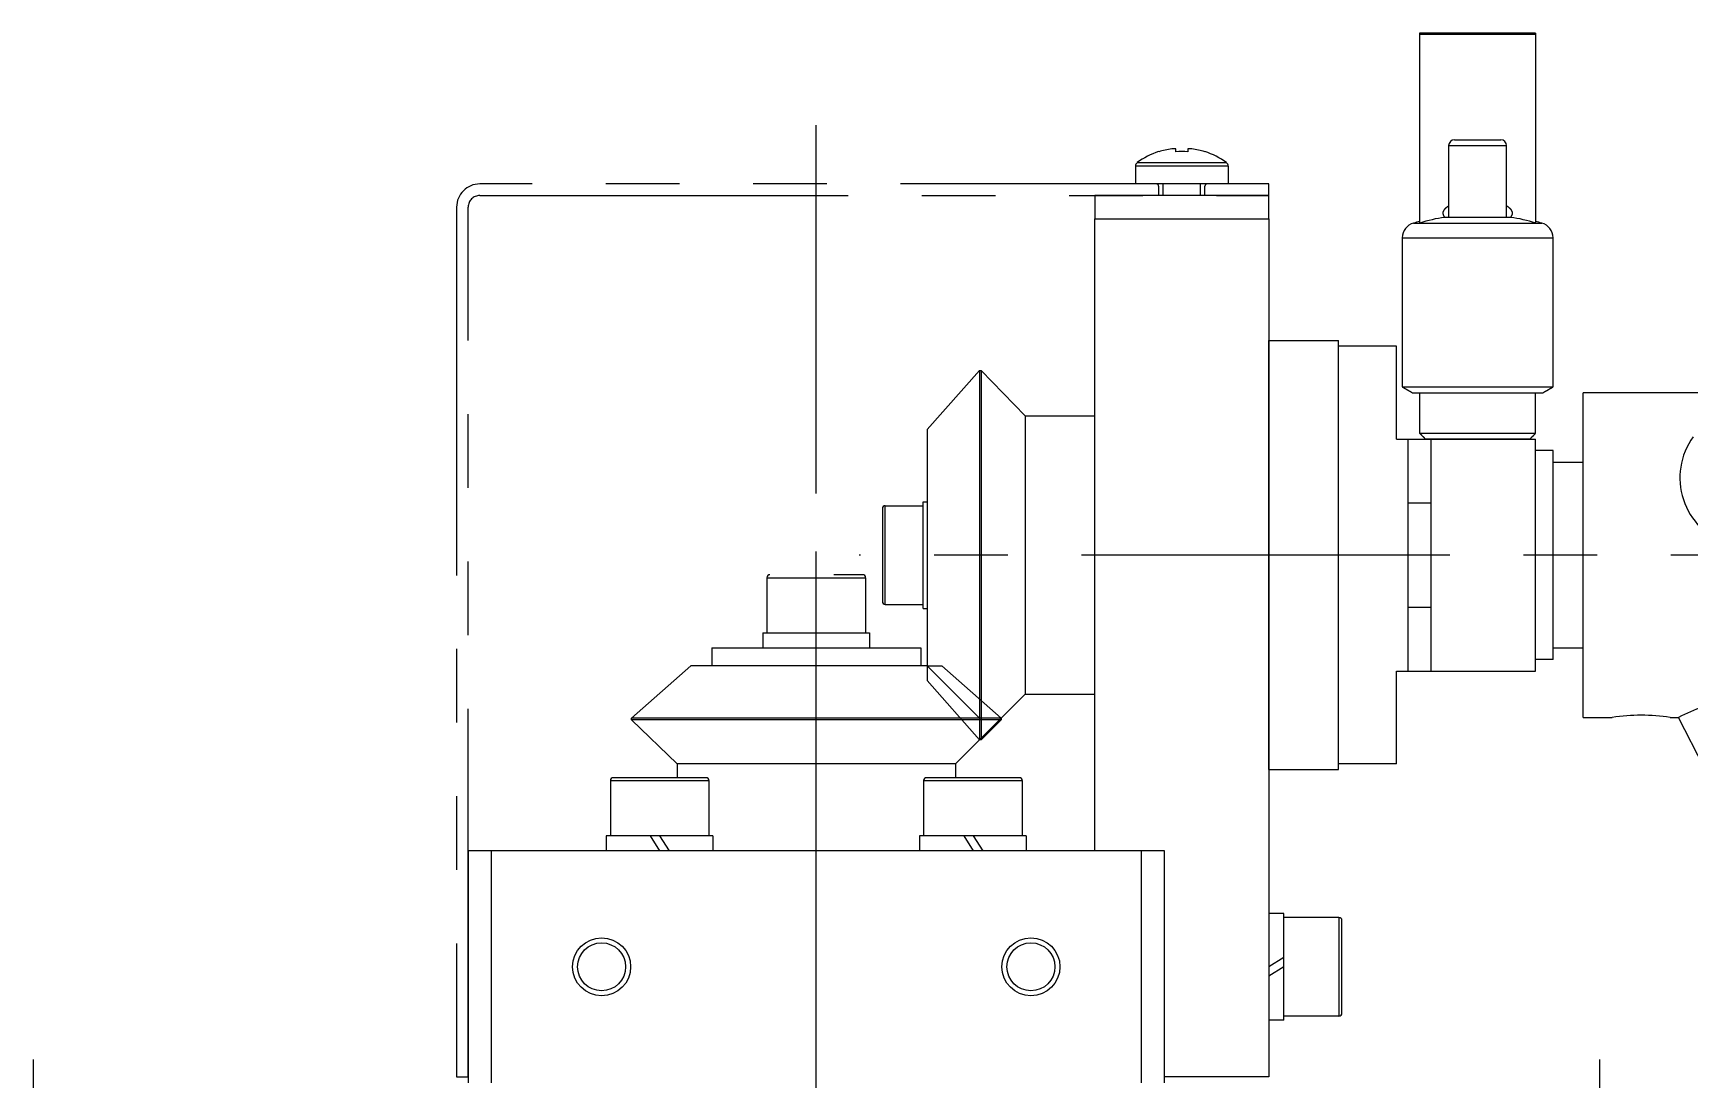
# Model space of a CAD drawing. Extents: x -60 to 500, y -16 to 599.
# Drawn here: x 279.4 to 422.2, y 230.2 to 320.5 of the extents above; entities that cross this region are included whole.
import ezdxf

# ---------------------------------------------------------------- set-up
doc = ezdxf.new("R2010")
doc.units = 0
for name, pattern in [('CENTER', [50.8, 31.75, -6.35, 6.35, -6.35]), ('DASHED', [19.05, 12.7, -6.35]), ('PHANTOM', [63.5, 31.75, -6.35, 6.35, -6.35, 6.35, -6.35])]:
    doc.linetypes.add(name, pattern=pattern)
doc.layers.get('0').update_dxf_attribs({"linetype": 'CONTINUOUS'})
doc.layers.add('CENTER', color=1, linetype='CENTER')
doc.layers.add('SCALE', color=7, linetype='CONTINUOUS')

msp = doc.modelspace()

# ---------------------------------------------------------------- linework, layer by layer
at = {"color": 7, "linetype": 'CONTINUOUS'}
for p, q in [((398.9, 320.5), (398.9, 320.38)), ((398.9, 320.38), (398.9, 304.12)), ((408.9, 320.38), (398.9, 320.38)), ((408.9, 320.5), (408.9, 320.38)), ((408.9, 320.38), (408.9, 304.12)), ((401.9, 311.3), (405.9, 311.3)), ((376.41, 310.29), (376.42, 310.27)), ((377.89, 310.52), (377.54, 310.52)), ((377.89, 310.27), (377.89, 310.52)), ((378.92, 310.52), (378.92, 310.27)), ((379.27, 310.52), (378.92, 310.52)), ((380.39, 310.27), (380.4, 310.29)), ((401.4, 310.8), (406.4, 310.8)), ((378.4, 309.04), (374.4, 309.04)), ((374.4, 309.04), (374.4, 307.5)), ((378.4, 309.33), (374.55, 309.33)), ((382.26, 309.33), (378.4, 309.33)), ((382.4, 309.04), (378.4, 309.04)), ((382.4, 309.04), (382.4, 307.5)), ((378.4, 307.5), (374.4, 307.5)), ((376.4, 307.3), (376.4, 306.5)), ((382.4, 307.5), (378.4, 307.5)), ((380.4, 306.5), (380.4, 307.3)), ((370.9, 306.5), (370.9, 304.5)), ((385.9, 306.5), (370.9, 306.5)), ((385.9, 304.5), (385.9, 306.5)), ((370.9, 304.5), (385.9, 304.5)), ((370.9, 250), (370.9, 304.5)), ((385.9, 304.5), (385.9, 230.5)), ((401.07, 304.62), (406.74, 304.62)), ((397.4, 302.86), (410.4, 302.86)), ((398.38, 304.12), (409.43, 304.12)), ((385.9, 257), (385.9, 294)), ((391.9, 257), (391.9, 294)), ((396.9, 293.5), (391.9, 293.5)), ((396.9, 285.5), (396.9, 293.5)), ((356.46, 286.32), (360.97, 291.42)), ((360.97, 291.42), (361.11, 291.42)), ((360.97, 291.42), (360.97, 275.5)), ((361.11, 291.42), (361.11, 275.5)), ((361.11, 291.42), (364.9, 287.5)), ((397.4, 290), (410.4, 290)), ((398.27, 289.5), (409.54, 289.5)), ((413, 261.5), (413, 289.5)), ((425.5, 289.5), (413, 289.5)), ((364.9, 287.5), (370.9, 287.5)), ((364.9, 287.5), (364.9, 275.5)), ((356.46, 286.32), (356.46, 275.5)), ((398.9, 286), (408.9, 286)), ((397.9, 265.5), (397.9, 285.5)), ((399.9, 265.5), (399.9, 285.5)), ((408.9, 265.5), (408.9, 285.5)), ((408.9, 266.5), (408.9, 284.5)), ((410.4, 284.5), (408.9, 284.5)), ((410.4, 266.5), (410.4, 284.5)), ((410.4, 283.5), (413, 283.5)), ((413, 267.5), (413, 283.5)), ((356.1, 280.1), (356.46, 280.1)), ((356.1, 270.9), (356.1, 280.1)), ((352.6, 279.5), (352.6, 271.5)), ((352.85, 279.75), (356.1, 279.75)), ((352.85, 271.25), (352.85, 279.75)), ((356.46, 275.5), (356.46, 265.94)), ((360.97, 275.5), (360.97, 259.57)), ((361.11, 275.5), (361.11, 259.57)), ((364.9, 275.5), (364.9, 263.5)), ((342.65, 273.55), (342.65, 268.8)), ((342.65, 273.55), (348.49, 273.55)), ((350.9, 273.8), (348.4, 273.8)), ((348.49, 273.55), (351.15, 273.55)), ((351.15, 273.55), (351.15, 268.8)), ((352.85, 271.25), (356.1, 271.25)), ((356.1, 270.9), (356.46, 270.9)), ((342.3, 268.8), (342.3, 267.5)), ((342.3, 268.8), (351.5, 268.8)), ((351.5, 268.8), (351.5, 267.5)), ((337.9, 267.5), (337.9, 265.94)), ((337.9, 267.5), (355.9, 267.5)), ((355.9, 267.5), (355.9, 265.94)), ((410.4, 267.5), (413, 267.5)), ((330.98, 261.43), (336.08, 265.94)), ((356.46, 265.94), (336.08, 265.94)), ((356.46, 265.94), (360.97, 261.43)), ((410.4, 266.5), (408.9, 266.5)), ((396.9, 257.5), (396.9, 265.5)), ((364.9, 263.5), (358.9, 257.5)), ((364.9, 263.5), (370.9, 263.5)), ((330.98, 261.29), (330.98, 261.43)), ((362.83, 261.43), (330.98, 261.43)), ((362.83, 261.43), (362.83, 261.29)), ((413, 261.5), (415.5, 261.5)), ((420.5, 261.5), (421.21, 261.5)), ((423.43, 257.17), (421.21, 261.5)), ((334.9, 257.5), (330.98, 261.29)), ((362.83, 261.29), (330.98, 261.29)), ((362.83, 261.29), (361.11, 259.57)), ((361.11, 259.57), (360.97, 259.57)), ((334.9, 257.5), (334.9, 256.3)), ((358.9, 257.5), (334.9, 257.5)), ((358.9, 257.5), (358.9, 256.3)), ((396.9, 257.5), (391.9, 257.5)), ((329.15, 256.05), (337.65, 256.05)), ((329.15, 256.05), (329.15, 251.3)), ((337.4, 256.3), (329.4, 256.3)), ((337.65, 256.05), (337.65, 251.3)), ((356.15, 256.05), (356.15, 251.3)), ((356.15, 256.05), (364.65, 256.05)), ((364.4, 256.3), (356.4, 256.3)), ((364.65, 256.05), (364.65, 251.3)), ((318.9, 250), (316.9, 250)), ((316.9, 250), (316.9, 230)), ((318.9, 230), (318.9, 250)), ((374.9, 250), (318.9, 250)), ((328.8, 251.3), (328.8, 250)), ((337.99, 251.3), (328.8, 251.3)), ((332.59, 251.3), (333.4, 250)), ((333.4, 251.3), (334.21, 250)), ((337.99, 251.3), (337.99, 250)), ((355.8, 251.3), (355.8, 250)), ((364.99, 251.3), (355.8, 251.3)), ((359.62, 251.3), (360.43, 250)), ((360.43, 251.3), (361.24, 250)), ((364.99, 251.3), (364.99, 250)), ((376.9, 250), (370.9, 250)), ((374.9, 250), (374.9, 230)), ((376.9, 230.5), (376.9, 250)), ((387.2, 244.6), (385.9, 244.6)), ((387.2, 235.4), (387.2, 244.6)), ((391.95, 244.25), (387.2, 244.25)), ((391.95, 244.25), (391.95, 240)), ((392.2, 240), (392.2, 244)), ((387.2, 240.81), (385.9, 240)), ((387.2, 240), (385.9, 239.19)), ((391.95, 240), (391.95, 235.75)), ((392.2, 236), (392.2, 240)), ((391.95, 235.75), (387.2, 235.75)), ((387.2, 235.4), (385.9, 235.4)), ((376.9, 230), (376.9, 230.5)), ((385.9, 230.5), (376.9, 230.5))]:
    msp.add_line(p, q, dxfattribs=at)
at = {"color": 3, "linetype": 'PHANTOM'}
for p, q in [((385.9, 307.5), (317.9, 307.5)), ((385.9, 306.5), (385.9, 307.5)), ((385.9, 306.5), (385.9, 307.5)), ((317.9, 306.5), (385.9, 306.5)), ((315.9, 305.5), (315.9, 230.5)), ((316.9, 230.5), (316.9, 305.5)), ((315.9, 230.5), (316.9, 230.5))]:
    msp.add_line(p, q, dxfattribs=at)
at = {"color": 3, "linetype": 'CONTINUOUS'}
for p, q in [((376.78, 307.5), (376.78, 306.5)), ((380.02, 306.5), (380.02, 307.5))]:
    msp.add_line(p, q, dxfattribs=at)
at = {"color": 7}
msp.add_line((408.4, 285.5), (399.4, 285.5), dxfattribs=at)
at = {"color": 3, "linetype": 'DASHED'}
for p, q in [((356.46, 265.94), (357.72, 265.94)), ((356.46, 265.94), (356.46, 264.68)), ((357.72, 265.94), (362.83, 261.43)), ((356.46, 264.68), (360.97, 259.58))]:
    msp.add_line(p, q, dxfattribs=at)
at = {"color": 7}
for points in [[(408.9, 320.5, 0), (408.74, 320.5, 0), (408.59, 320.5, 0), (408.43, 320.5, 0), (408.27, 320.5, 0), (408.11, 320.5, 0), (407.95, 320.5, 0), (407.79, 320.5, 0), (407.63, 320.5, 0), (407.47, 320.5, 0), (407.32, 320.5, 0), (407.16, 320.5, 0), (407, 320.5, 0), (406.84, 320.5, 0), (406.68, 320.5, 0), (406.52, 320.5, 0), (406.36, 320.5, 0), (406.21, 320.5, 0), (406.05, 320.5, 0), (405.89, 320.5, 0), (405.73, 320.5, 0), (405.57, 320.5, 0), (405.41, 320.5, 0), (405.25, 320.5, 0), (405.09, 320.5, 0), (404.94, 320.5, 0), (404.78, 320.5, 0), (404.62, 320.5, 0), (404.46, 320.5, 0), (404.3, 320.5, 0), (404.14, 320.5, 0), (403.98, 320.5, 0), (403.82, 320.5, 0), (403.67, 320.5, 0), (403.51, 320.5, 0), (403.35, 320.5, 0), (403.19, 320.5, 0), (403.03, 320.5, 0), (402.87, 320.5, 0), (402.71, 320.5, 0), (402.55, 320.5, 0), (402.4, 320.5, 0), (402.24, 320.5, 0), (402.08, 320.5, 0), (401.92, 320.5, 0), (401.76, 320.5, 0), (401.6, 320.5, 0), (401.44, 320.5, 0), (401.28, 320.5, 0), (401.13, 320.5, 0), (400.97, 320.5, 0), (400.81, 320.5, 0), (400.65, 320.5, 0), (400.49, 320.5, 0), (400.33, 320.5, 0), (400.17, 320.5, 0), (400.01, 320.5, 0), (399.86, 320.5, 0), (399.7, 320.5, 0), (399.54, 320.5, 0), (399.38, 320.5, 0), (399.22, 320.5, 0), (399.06, 320.5, 0), (398.9, 320.5, 0)], [(401.4, 310.8, 0), (401.4, 310.7, 0), (401.4, 310.6, 0), (401.4, 310.5, 0), (401.4, 310.41, 0), (401.4, 310.31, 0), (401.4, 310.21, 0), (401.4, 310.11, 0), (401.4, 310.01, 0), (401.4, 309.92, 0), (401.4, 309.82, 0), (401.4, 309.72, 0), (401.4, 309.62, 0), (401.4, 309.52, 0), (401.4, 309.43, 0), (401.4, 309.33, 0), (401.4, 309.23, 0), (401.4, 309.13, 0), (401.4, 309.03, 0), (401.4, 308.94, 0), (401.4, 308.84, 0), (401.4, 308.74, 0), (401.4, 308.64, 0), (401.4, 308.54, 0), (401.4, 308.45, 0), (401.4, 308.35, 0), (401.4, 308.25, 0), (401.4, 308.15, 0), (401.4, 308.05, 0), (401.4, 307.95, 0), (401.4, 307.86, 0), (401.4, 307.76, 0), (401.4, 307.66, 0), (401.4, 307.56, 0), (401.4, 307.46, 0), (401.4, 307.37, 0), (401.4, 307.27, 0), (401.4, 307.17, 0), (401.4, 307.07, 0), (401.4, 306.97, 0), (401.4, 306.88, 0), (401.4, 306.78, 0), (401.4, 306.68, 0), (401.4, 306.58, 0), (401.4, 306.48, 0), (401.4, 306.39, 0), (401.4, 306.29, 0), (401.4, 306.19, 0), (401.4, 306.09, 0), (401.4, 305.99, 0), (401.4, 305.9, 0), (401.4, 305.8, 0), (401.4, 305.7, 0), (401.4, 305.6, 0), (401.4, 305.5, 0), (401.4, 305.4, 0), (401.4, 305.31, 0), (401.4, 305.21, 0), (401.4, 305.11, 0), (401.4, 305.01, 0), (401.4, 304.91, 0), (401.4, 304.82, 0), (401.4, 304.72, 0), (401.4, 304.62, 0)], [(406.4, 304.62, 0), (406.4, 304.72, 0), (406.4, 304.82, 0), (406.4, 304.91, 0), (406.4, 305.01, 0), (406.4, 305.11, 0), (406.4, 305.21, 0), (406.4, 305.31, 0), (406.4, 305.4, 0), (406.4, 305.5, 0), (406.4, 305.6, 0), (406.4, 305.7, 0), (406.4, 305.8, 0), (406.4, 305.9, 0), (406.4, 305.99, 0), (406.4, 306.09, 0), (406.4, 306.19, 0), (406.4, 306.29, 0), (406.4, 306.39, 0), (406.4, 306.48, 0), (406.4, 306.58, 0), (406.4, 306.68, 0), (406.4, 306.78, 0), (406.4, 306.88, 0), (406.4, 306.97, 0), (406.4, 307.07, 0), (406.4, 307.17, 0), (406.4, 307.27, 0), (406.4, 307.37, 0), (406.4, 307.46, 0), (406.4, 307.56, 0), (406.4, 307.66, 0), (406.4, 307.76, 0), (406.4, 307.86, 0), (406.4, 307.95, 0), (406.4, 308.05, 0), (406.4, 308.15, 0), (406.4, 308.25, 0), (406.4, 308.35, 0), (406.4, 308.45, 0), (406.4, 308.54, 0), (406.4, 308.64, 0), (406.4, 308.74, 0), (406.4, 308.84, 0), (406.4, 308.94, 0), (406.4, 309.03, 0), (406.4, 309.13, 0), (406.4, 309.23, 0), (406.4, 309.33, 0), (406.4, 309.43, 0), (406.4, 309.52, 0), (406.4, 309.62, 0), (406.4, 309.72, 0), (406.4, 309.82, 0), (406.4, 309.92, 0), (406.4, 310.01, 0), (406.4, 310.11, 0), (406.4, 310.21, 0), (406.4, 310.31, 0), (406.4, 310.41, 0), (406.4, 310.5, 0), (406.4, 310.6, 0), (406.4, 310.7, 0), (406.4, 310.8, 0)], [(397.4, 302.86, 0), (397.4, 302.66, 0), (397.4, 302.45, 0), (397.4, 302.25, 0), (397.4, 302.04, 0), (397.4, 301.84, 0), (397.4, 301.64, 0), (397.4, 301.43, 0), (397.4, 301.23, 0), (397.4, 301.02, 0), (397.4, 300.82, 0), (397.4, 300.62, 0), (397.4, 300.41, 0), (397.4, 300.21, 0), (397.4, 300, 0), (397.4, 299.8, 0), (397.4, 299.59, 0), (397.4, 299.39, 0), (397.4, 299.19, 0), (397.4, 298.98, 0), (397.4, 298.78, 0), (397.4, 298.57, 0), (397.4, 298.37, 0), (397.4, 298.17, 0), (397.4, 297.96, 0), (397.4, 297.76, 0), (397.4, 297.55, 0), (397.4, 297.35, 0), (397.4, 297.14, 0), (397.4, 296.94, 0), (397.4, 296.74, 0), (397.4, 296.53, 0), (397.4, 296.33, 0), (397.4, 296.12, 0), (397.4, 295.92, 0), (397.4, 295.72, 0), (397.4, 295.51, 0), (397.4, 295.31, 0), (397.4, 295.1, 0), (397.4, 294.9, 0), (397.4, 294.69, 0), (397.4, 294.49, 0), (397.4, 294.29, 0), (397.4, 294.08, 0), (397.4, 293.88, 0), (397.4, 293.67, 0), (397.4, 293.47, 0), (397.4, 293.27, 0), (397.4, 293.06, 0), (397.4, 292.86, 0), (397.4, 292.65, 0), (397.4, 292.45, 0), (397.4, 292.24, 0), (397.4, 292.04, 0), (397.4, 291.84, 0), (397.4, 291.63, 0), (397.4, 291.43, 0), (397.4, 291.22, 0), (397.4, 291.02, 0), (397.4, 290.82, 0), (397.4, 290.61, 0), (397.4, 290.41, 0), (397.4, 290.2, 0), (397.4, 290, 0)], [(410.4, 290, 0), (410.4, 290.2, 0), (410.4, 290.41, 0), (410.4, 290.61, 0), (410.4, 290.82, 0), (410.4, 291.02, 0), (410.4, 291.22, 0), (410.4, 291.43, 0), (410.4, 291.63, 0), (410.4, 291.84, 0), (410.4, 292.04, 0), (410.4, 292.24, 0), (410.4, 292.45, 0), (410.4, 292.65, 0), (410.4, 292.86, 0), (410.4, 293.06, 0), (410.4, 293.27, 0), (410.4, 293.47, 0), (410.4, 293.67, 0), (410.4, 293.88, 0), (410.4, 294.08, 0), (410.4, 294.29, 0), (410.4, 294.49, 0), (410.4, 294.69, 0), (410.4, 294.9, 0), (410.4, 295.1, 0), (410.4, 295.31, 0), (410.4, 295.51, 0), (410.4, 295.72, 0), (410.4, 295.92, 0), (410.4, 296.12, 0), (410.4, 296.33, 0), (410.4, 296.53, 0), (410.4, 296.74, 0), (410.4, 296.94, 0), (410.4, 297.14, 0), (410.4, 297.35, 0), (410.4, 297.55, 0), (410.4, 297.76, 0), (410.4, 297.96, 0), (410.4, 298.17, 0), (410.4, 298.37, 0), (410.4, 298.57, 0), (410.4, 298.78, 0), (410.4, 298.98, 0), (410.4, 299.19, 0), (410.4, 299.39, 0), (410.4, 299.59, 0), (410.4, 299.8, 0), (410.4, 300, 0), (410.4, 300.21, 0), (410.4, 300.41, 0), (410.4, 300.62, 0), (410.4, 300.82, 0), (410.4, 301.02, 0), (410.4, 301.23, 0), (410.4, 301.43, 0), (410.4, 301.64, 0), (410.4, 301.84, 0), (410.4, 302.04, 0), (410.4, 302.25, 0), (410.4, 302.45, 0), (410.4, 302.66, 0), (410.4, 302.86, 0)], [(397.4, 290, 0), (397.42, 289.99, 0), (397.43, 289.98, 0), (397.44, 289.98, 0), (397.46, 289.97, 0), (397.47, 289.96, 0), (397.49, 289.95, 0), (397.5, 289.94, 0), (397.51, 289.94, 0), (397.53, 289.93, 0), (397.54, 289.92, 0), (397.55, 289.91, 0), (397.57, 289.9, 0), (397.58, 289.9, 0), (397.6, 289.89, 0), (397.61, 289.88, 0), (397.62, 289.87, 0), (397.64, 289.86, 0), (397.65, 289.86, 0), (397.66, 289.85, 0), (397.68, 289.84, 0), (397.69, 289.83, 0), (397.71, 289.82, 0), (397.72, 289.82, 0), (397.73, 289.81, 0), (397.75, 289.8, 0), (397.76, 289.79, 0), (397.77, 289.78, 0), (397.79, 289.78, 0), (397.8, 289.77, 0), (397.82, 289.76, 0), (397.83, 289.75, 0), (397.84, 289.75, 0), (397.86, 289.74, 0), (397.87, 289.73, 0), (397.88, 289.72, 0), (397.9, 289.71, 0), (397.91, 289.71, 0), (397.93, 289.7, 0), (397.94, 289.69, 0), (397.95, 289.68, 0), (397.97, 289.67, 0), (397.98, 289.67, 0), (397.99, 289.66, 0), (398.01, 289.65, 0), (398.02, 289.64, 0), (398.04, 289.63, 0), (398.05, 289.63, 0), (398.06, 289.62, 0), (398.08, 289.61, 0), (398.09, 289.6, 0), (398.1, 289.59, 0), (398.12, 289.59, 0), (398.13, 289.58, 0), (398.15, 289.57, 0), (398.16, 289.56, 0), (398.17, 289.55, 0), (398.19, 289.55, 0), (398.2, 289.54, 0), (398.21, 289.53, 0), (398.23, 289.52, 0), (398.24, 289.52, 0), (398.26, 289.51, 0), (398.27, 289.5, 0)], [(409.54, 289.5, 0), (409.55, 289.51, 0), (409.56, 289.52, 0), (409.58, 289.52, 0), (409.59, 289.53, 0), (409.61, 289.54, 0), (409.62, 289.55, 0), (409.63, 289.55, 0), (409.65, 289.56, 0), (409.66, 289.57, 0), (409.67, 289.58, 0), (409.69, 289.59, 0), (409.7, 289.59, 0), (409.72, 289.6, 0), (409.73, 289.61, 0), (409.74, 289.62, 0), (409.76, 289.63, 0), (409.77, 289.63, 0), (409.78, 289.64, 0), (409.8, 289.65, 0), (409.81, 289.66, 0), (409.83, 289.67, 0), (409.84, 289.67, 0), (409.85, 289.68, 0), (409.87, 289.69, 0), (409.88, 289.7, 0), (409.89, 289.71, 0), (409.91, 289.71, 0), (409.92, 289.72, 0), (409.94, 289.73, 0), (409.95, 289.74, 0), (409.96, 289.75, 0), (409.98, 289.75, 0), (409.99, 289.76, 0), (410, 289.77, 0), (410.02, 289.78, 0), (410.03, 289.78, 0), (410.05, 289.79, 0), (410.06, 289.8, 0), (410.07, 289.81, 0), (410.09, 289.82, 0), (410.1, 289.82, 0), (410.11, 289.83, 0), (410.13, 289.84, 0), (410.14, 289.85, 0), (410.16, 289.86, 0), (410.17, 289.86, 0), (410.18, 289.87, 0), (410.2, 289.88, 0), (410.21, 289.89, 0), (410.22, 289.9, 0), (410.24, 289.9, 0), (410.25, 289.91, 0), (410.27, 289.92, 0), (410.28, 289.93, 0), (410.29, 289.94, 0), (410.31, 289.94, 0), (410.32, 289.95, 0), (410.33, 289.96, 0), (410.35, 289.97, 0), (410.36, 289.98, 0), (410.38, 289.98, 0), (410.39, 289.99, 0), (410.4, 290, 0)], [(398.9, 289.5, 0), (398.9, 289.44, 0), (398.9, 289.39, 0), (398.9, 289.33, 0), (398.9, 289.28, 0), (398.9, 289.22, 0), (398.9, 289.17, 0), (398.9, 289.11, 0), (398.9, 289.05, 0), (398.9, 289, 0), (398.9, 288.94, 0), (398.9, 288.89, 0), (398.9, 288.83, 0), (398.9, 288.78, 0), (398.9, 288.72, 0), (398.9, 288.67, 0), (398.9, 288.61, 0), (398.9, 288.55, 0), (398.9, 288.5, 0), (398.9, 288.44, 0), (398.9, 288.39, 0), (398.9, 288.33, 0), (398.9, 288.28, 0), (398.9, 288.22, 0), (398.9, 288.17, 0), (398.9, 288.11, 0), (398.9, 288.05, 0), (398.9, 288, 0), (398.9, 287.94, 0), (398.9, 287.89, 0), (398.9, 287.83, 0), (398.9, 287.78, 0), (398.9, 287.72, 0), (398.9, 287.67, 0), (398.9, 287.61, 0), (398.9, 287.55, 0), (398.9, 287.5, 0), (398.9, 287.44, 0), (398.9, 287.39, 0), (398.9, 287.33, 0), (398.9, 287.28, 0), (398.9, 287.22, 0), (398.9, 287.17, 0), (398.9, 287.11, 0), (398.9, 287.05, 0), (398.9, 287, 0), (398.9, 286.94, 0), (398.9, 286.89, 0), (398.9, 286.83, 0), (398.9, 286.78, 0), (398.9, 286.72, 0), (398.9, 286.67, 0), (398.9, 286.61, 0), (398.9, 286.55, 0), (398.9, 286.5, 0), (398.9, 286.44, 0), (398.9, 286.39, 0), (398.9, 286.33, 0), (398.9, 286.28, 0), (398.9, 286.22, 0), (398.9, 286.17, 0), (398.9, 286.11, 0), (398.9, 286.05, 0), (398.9, 286, 0)], [(408.9, 286, 0), (408.9, 286.05, 0), (408.9, 286.11, 0), (408.9, 286.17, 0), (408.9, 286.22, 0), (408.9, 286.28, 0), (408.9, 286.33, 0), (408.9, 286.39, 0), (408.9, 286.44, 0), (408.9, 286.5, 0), (408.9, 286.55, 0), (408.9, 286.61, 0), (408.9, 286.67, 0), (408.9, 286.72, 0), (408.9, 286.78, 0), (408.9, 286.83, 0), (408.9, 286.89, 0), (408.9, 286.94, 0), (408.9, 287, 0), (408.9, 287.05, 0), (408.9, 287.11, 0), (408.9, 287.17, 0), (408.9, 287.22, 0), (408.9, 287.28, 0), (408.9, 287.33, 0), (408.9, 287.39, 0), (408.9, 287.44, 0), (408.9, 287.5, 0), (408.9, 287.55, 0), (408.9, 287.61, 0), (408.9, 287.67, 0), (408.9, 287.72, 0), (408.9, 287.78, 0), (408.9, 287.83, 0), (408.9, 287.89, 0), (408.9, 287.94, 0), (408.9, 288, 0), (408.9, 288.05, 0), (408.9, 288.11, 0), (408.9, 288.17, 0), (408.9, 288.22, 0), (408.9, 288.28, 0), (408.9, 288.33, 0), (408.9, 288.39, 0), (408.9, 288.44, 0), (408.9, 288.5, 0), (408.9, 288.55, 0), (408.9, 288.61, 0), (408.9, 288.67, 0), (408.9, 288.72, 0), (408.9, 288.78, 0), (408.9, 288.83, 0), (408.9, 288.89, 0), (408.9, 288.94, 0), (408.9, 289, 0), (408.9, 289.05, 0), (408.9, 289.11, 0), (408.9, 289.17, 0), (408.9, 289.22, 0), (408.9, 289.28, 0), (408.9, 289.33, 0), (408.9, 289.39, 0), (408.9, 289.44, 0), (408.9, 289.5, 0)], [(398.9, 286, 0), (398.91, 285.99, 0), (398.92, 285.98, 0), (398.93, 285.98, 0), (398.94, 285.97, 0), (398.94, 285.96, 0), (398.95, 285.95, 0), (398.96, 285.94, 0), (398.97, 285.94, 0), (398.97, 285.93, 0), (398.98, 285.92, 0), (398.99, 285.91, 0), (399, 285.9, 0), (399.01, 285.9, 0), (399.01, 285.89, 0), (399.02, 285.88, 0), (399.03, 285.87, 0), (399.04, 285.86, 0), (399.05, 285.86, 0), (399.05, 285.85, 0), (399.06, 285.84, 0), (399.07, 285.83, 0), (399.08, 285.82, 0), (399.09, 285.82, 0), (399.09, 285.81, 0), (399.1, 285.8, 0), (399.11, 285.79, 0), (399.12, 285.78, 0), (399.13, 285.78, 0), (399.13, 285.77, 0), (399.14, 285.76, 0), (399.15, 285.75, 0), (399.16, 285.75, 0), (399.17, 285.74, 0), (399.17, 285.73, 0), (399.18, 285.72, 0), (399.19, 285.71, 0), (399.2, 285.71, 0), (399.21, 285.7, 0), (399.21, 285.69, 0), (399.22, 285.68, 0), (399.23, 285.67, 0), (399.24, 285.67, 0), (399.24, 285.66, 0), (399.25, 285.65, 0), (399.26, 285.64, 0), (399.27, 285.63, 0), (399.28, 285.63, 0), (399.28, 285.62, 0), (399.29, 285.61, 0), (399.3, 285.6, 0), (399.31, 285.59, 0), (399.32, 285.59, 0), (399.32, 285.58, 0), (399.33, 285.57, 0), (399.34, 285.56, 0), (399.35, 285.55, 0), (399.36, 285.55, 0), (399.36, 285.54, 0), (399.37, 285.53, 0), (399.38, 285.52, 0), (399.39, 285.52, 0), (399.4, 285.51, 0), (399.4, 285.5, 0)], [(408.4, 285.5, 0), (408.41, 285.51, 0), (408.42, 285.52, 0), (408.43, 285.52, 0), (408.44, 285.53, 0), (408.44, 285.54, 0), (408.45, 285.55, 0), (408.46, 285.55, 0), (408.47, 285.56, 0), (408.47, 285.57, 0), (408.48, 285.58, 0), (408.49, 285.59, 0), (408.5, 285.59, 0), (408.51, 285.6, 0), (408.51, 285.61, 0), (408.52, 285.62, 0), (408.53, 285.63, 0), (408.54, 285.63, 0), (408.55, 285.64, 0), (408.55, 285.65, 0), (408.56, 285.66, 0), (408.57, 285.67, 0), (408.58, 285.67, 0), (408.59, 285.68, 0), (408.59, 285.69, 0), (408.6, 285.7, 0), (408.61, 285.71, 0), (408.62, 285.71, 0), (408.63, 285.72, 0), (408.63, 285.73, 0), (408.64, 285.74, 0), (408.65, 285.75, 0), (408.66, 285.75, 0), (408.67, 285.76, 0), (408.67, 285.77, 0), (408.68, 285.78, 0), (408.69, 285.78, 0), (408.7, 285.79, 0), (408.71, 285.8, 0), (408.71, 285.81, 0), (408.72, 285.82, 0), (408.73, 285.82, 0), (408.74, 285.83, 0), (408.74, 285.84, 0), (408.75, 285.85, 0), (408.76, 285.86, 0), (408.77, 285.86, 0), (408.78, 285.87, 0), (408.78, 285.88, 0), (408.79, 285.89, 0), (408.8, 285.9, 0), (408.81, 285.9, 0), (408.82, 285.91, 0), (408.82, 285.92, 0), (408.83, 285.93, 0), (408.84, 285.94, 0), (408.85, 285.94, 0), (408.86, 285.95, 0), (408.86, 285.96, 0), (408.87, 285.97, 0), (408.88, 285.98, 0), (408.89, 285.98, 0), (408.9, 285.99, 0), (408.9, 286, 0)]]:
    msp.add_polyline3d(points, dxfattribs=at)
at = {"color": 7, "linetype": 'CONTINUOUS'}
for points in [[(401.4, 305.58, 0), (401.39, 305.57, 0), (401.38, 305.57, 0), (401.37, 305.56, 0), (401.36, 305.55, 0), (401.35, 305.55, 0), (401.33, 305.54, 0), (401.32, 305.53, 0), (401.31, 305.53, 0), (401.3, 305.52, 0), (401.29, 305.51, 0), (401.28, 305.51, 0), (401.27, 305.5, 0), (401.26, 305.49, 0), (401.25, 305.49, 0), (401.24, 305.48, 0), (401.23, 305.47, 0), (401.22, 305.47, 0), (401.21, 305.46, 0), (401.2, 305.45, 0), (401.19, 305.44, 0), (401.18, 305.44, 0), (401.17, 305.43, 0), (401.17, 305.42, 0), (401.16, 305.42, 0), (401.15, 305.41, 0), (401.14, 305.4, 0), (401.13, 305.39, 0), (401.12, 305.39, 0), (401.11, 305.38, 0), (401.11, 305.37, 0), (401.1, 305.36, 0), (401.09, 305.36, 0), (401.08, 305.35, 0), (401.08, 305.34, 0), (401.07, 305.34, 0), (401.06, 305.33, 0), (401.06, 305.32, 0), (401.05, 305.31, 0), (401.04, 305.31, 0), (401.04, 305.3, 0), (401.03, 305.29, 0), (401.02, 305.28, 0), (401.02, 305.28, 0), (401.01, 305.27, 0), (401.01, 305.26, 0), (401, 305.25, 0), (401, 305.25, 0), (400.99, 305.24, 0), (400.99, 305.23, 0), (400.98, 305.22, 0), (400.98, 305.21, 0), (400.97, 305.21, 0), (400.97, 305.2, 0), (400.96, 305.19, 0), (400.96, 305.18, 0), (400.95, 305.18, 0), (400.95, 305.17, 0), (400.95, 305.16, 0), (400.94, 305.15, 0), (400.94, 305.15, 0), (400.94, 305.14, 0), (400.93, 305.13, 0), (400.93, 305.12, 0), (400.93, 305.11, 0), (400.92, 305.11, 0), (400.92, 305.1, 0), (400.92, 305.09, 0), (400.92, 305.08, 0), (400.92, 305.08, 0), (400.91, 305.07, 0), (400.91, 305.06, 0), (400.91, 305.05, 0), (400.91, 305.04, 0), (400.91, 305.04, 0), (400.91, 305.03, 0), (400.91, 305.02, 0), (400.91, 305.01, 0), (400.9, 305.01, 0), (400.9, 305, 0), (400.9, 304.99, 0), (400.9, 304.98, 0), (400.9, 304.97, 0), (400.9, 304.97, 0), (400.9, 304.96, 0), (400.9, 304.95, 0), (400.9, 304.94, 0), (400.91, 304.93, 0), (400.91, 304.93, 0), (400.91, 304.92, 0), (400.91, 304.91, 0), (400.91, 304.9, 0), (400.91, 304.9, 0), (400.91, 304.89, 0), (400.92, 304.88, 0), (400.92, 304.87, 0), (400.92, 304.86, 0), (400.92, 304.86, 0), (400.92, 304.85, 0), (400.93, 304.84, 0), (400.93, 304.83, 0), (400.93, 304.83, 0), (400.94, 304.82, 0), (400.94, 304.81, 0), (400.94, 304.8, 0), (400.95, 304.79, 0), (400.95, 304.79, 0), (400.95, 304.78, 0), (400.96, 304.77, 0), (400.96, 304.76, 0), (400.97, 304.76, 0), (400.97, 304.75, 0), (400.97, 304.74, 0), (400.98, 304.73, 0), (400.98, 304.73, 0), (400.99, 304.72, 0), (400.99, 304.71, 0), (401, 304.7, 0), (401, 304.7, 0), (401.01, 304.69, 0), (401.02, 304.68, 0), (401.02, 304.67, 0), (401.03, 304.67, 0), (401.03, 304.66, 0), (401.04, 304.65, 0), (401.05, 304.64, 0), (401.05, 304.64, 0), (401.06, 304.63, 0), (401.07, 304.62, 0)], [(406.74, 304.62, 0), (406.75, 304.63, 0), (406.75, 304.64, 0), (406.76, 304.64, 0), (406.77, 304.65, 0), (406.77, 304.66, 0), (406.78, 304.67, 0), (406.78, 304.67, 0), (406.79, 304.68, 0), (406.8, 304.69, 0), (406.8, 304.7, 0), (406.81, 304.7, 0), (406.81, 304.71, 0), (406.82, 304.72, 0), (406.82, 304.73, 0), (406.83, 304.73, 0), (406.83, 304.74, 0), (406.84, 304.75, 0), (406.84, 304.76, 0), (406.85, 304.76, 0), (406.85, 304.77, 0), (406.85, 304.78, 0), (406.86, 304.79, 0), (406.86, 304.79, 0), (406.86, 304.8, 0), (406.87, 304.81, 0), (406.87, 304.82, 0), (406.87, 304.83, 0), (406.88, 304.83, 0), (406.88, 304.84, 0), (406.88, 304.85, 0), (406.89, 304.86, 0), (406.89, 304.86, 0), (406.89, 304.87, 0), (406.89, 304.88, 0), (406.89, 304.89, 0), (406.9, 304.9, 0), (406.9, 304.9, 0), (406.9, 304.91, 0), (406.9, 304.92, 0), (406.9, 304.93, 0), (406.9, 304.93, 0), (406.9, 304.94, 0), (406.9, 304.95, 0), (406.9, 304.96, 0), (406.9, 304.97, 0), (406.9, 304.97, 0), (406.9, 304.98, 0), (406.9, 304.99, 0), (406.9, 305, 0), (406.9, 305.01, 0), (406.9, 305.01, 0), (406.9, 305.02, 0), (406.9, 305.03, 0), (406.9, 305.04, 0), (406.9, 305.04, 0), (406.9, 305.05, 0), (406.89, 305.06, 0), (406.89, 305.07, 0), (406.89, 305.08, 0), (406.89, 305.08, 0), (406.89, 305.09, 0), (406.88, 305.1, 0), (406.88, 305.11, 0), (406.88, 305.11, 0), (406.88, 305.12, 0), (406.87, 305.13, 0), (406.87, 305.14, 0), (406.87, 305.15, 0), (406.86, 305.15, 0), (406.86, 305.16, 0), (406.86, 305.17, 0), (406.85, 305.18, 0), (406.85, 305.18, 0), (406.84, 305.19, 0), (406.84, 305.2, 0), (406.84, 305.21, 0), (406.83, 305.21, 0), (406.83, 305.22, 0), (406.82, 305.23, 0), (406.82, 305.24, 0), (406.81, 305.25, 0), (406.81, 305.25, 0), (406.8, 305.26, 0), (406.79, 305.27, 0), (406.79, 305.28, 0), (406.78, 305.28, 0), (406.78, 305.29, 0), (406.77, 305.3, 0), (406.76, 305.31, 0), (406.76, 305.31, 0), (406.75, 305.32, 0), (406.74, 305.33, 0), (406.74, 305.34, 0), (406.73, 305.34, 0), (406.72, 305.35, 0), (406.72, 305.36, 0), (406.71, 305.36, 0), (406.7, 305.37, 0), (406.69, 305.38, 0), (406.68, 305.39, 0), (406.68, 305.39, 0), (406.67, 305.4, 0), (406.66, 305.41, 0), (406.65, 305.42, 0), (406.64, 305.42, 0), (406.63, 305.43, 0), (406.62, 305.44, 0), (406.61, 305.44, 0), (406.61, 305.45, 0), (406.6, 305.46, 0), (406.59, 305.47, 0), (406.58, 305.47, 0), (406.57, 305.48, 0), (406.56, 305.49, 0), (406.55, 305.49, 0), (406.54, 305.5, 0), (406.53, 305.51, 0), (406.52, 305.51, 0), (406.51, 305.52, 0), (406.49, 305.53, 0), (406.48, 305.53, 0), (406.47, 305.54, 0), (406.46, 305.55, 0), (406.45, 305.55, 0), (406.44, 305.56, 0), (406.43, 305.57, 0), (406.42, 305.57, 0), (406.4, 305.58, 0)]]:
    msp.add_polyline3d(points, dxfattribs=at)
at = {"color": 3, "linetype": 'CONTINUOUS'}
for centre in [(328.4, 240), (365.4, 240)]:
    msp.add_circle(centre, 2.5, dxfattribs=at)
at = {"color": 7, "linetype": 'CONTINUOUS'}
for centre in [(328.4, 240), (365.4, 240)]:
    msp.add_circle(centre, 2.07, dxfattribs=at)
for centre, radius, start, end in [((401.9, 310.8), 0.5, 90, 180), ((405.9, 310.8), 0.5, 0, 90), ((378.4, 304.1), 6.5, 107.8626, 126.3584), ((378.4, 304.1), 6.48, 97.6968, 107.8351), ((378.4, 303.11), 7.18, 85.8857, 94.1143), ((378.4, 304.1), 6.48, 72.1649, 82.3032), ((378.4, 304.1), 6.5, 53.6416, 72.1374), ((374.76, 309.04), 0.36, 126.3584, 180), ((382.04, 309.04), 0.36, 0, 53.6416), ((376.2, 307.3), 0.2, 0, 90), ((380.6, 307.3), 0.2, 90, 180), ((403.9, 282.86), 21.97, 103.1544, 104.5701), ((402.83, 292.09), 12.65, 97.9905, 108.0631), ((404.98, 292.09), 12.65, 71.9369, 82.0095), ((403.9, 282.86), 21.97, 75.4299, 76.8456), ((398.7, 302.86), 1.3, 104.5701, 180), ((409.1, 302.86), 1.3, 0, 75.4299), ((427.36, 282.16), 6.03, 144.1523, 252.0564), ((352.85, 279.5), 0.25, 90, 180), ((342.9, 273.55), 0.25, 90, 180), ((350.9, 273.55), 0.25, 0, 90), ((352.85, 271.5), 0.25, 180, 270), ((427.62, 249.46), 13.64, 98.9277, 118.047), ((417.99, 245.16), 16.53, 81.2679, 98.6532), ((329.4, 256.05), 0.25, 90, 180), ((337.4, 256.05), 0.25, 0, 90), ((356.4, 256.05), 0.25, 90, 180), ((364.4, 256.05), 0.25, 0, 90), ((391.95, 244), 0.25, 0, 90), ((391.95, 236), 0.25, 270, 0)]:
    msp.add_arc(centre, radius, start, end, dxfattribs=at)
at = {"color": 3, "linetype": 'PHANTOM'}
for radius in [2, 1]:
    msp.add_arc((317.9, 305.5), radius, 90, 180, dxfattribs=at)
at = {"layer": 'CENTER', "color": 1, "linetype": 'CENTER'}
for p, q in [((346.9, 230), (346.9, 317.5)), ((346.9, -2), (346.9, 275.8)), ((452.3, 275.5), (350.6, 275.5)), ((279.4, 232), (279.4, 218)), ((414.4, 232), (414.4, 218))]:
    msp.add_line(p, q, dxfattribs=at)
at = {"layer": 'SCALE', "color": 7, "linetype": 'CONTINUOUS'}
for p, q in [((385.9, 294), (391.9, 294)), ((396.9, 285.5), (408.9, 285.5)), ((397.9, 280), (399.9, 280)), ((397.9, 271), (399.9, 271)), ((396.9, 265.5), (408.9, 265.5)), ((385.9, 257), (391.9, 257))]:
    msp.add_line(p, q, dxfattribs=at)

doc.saveas('drawing.dxf')
